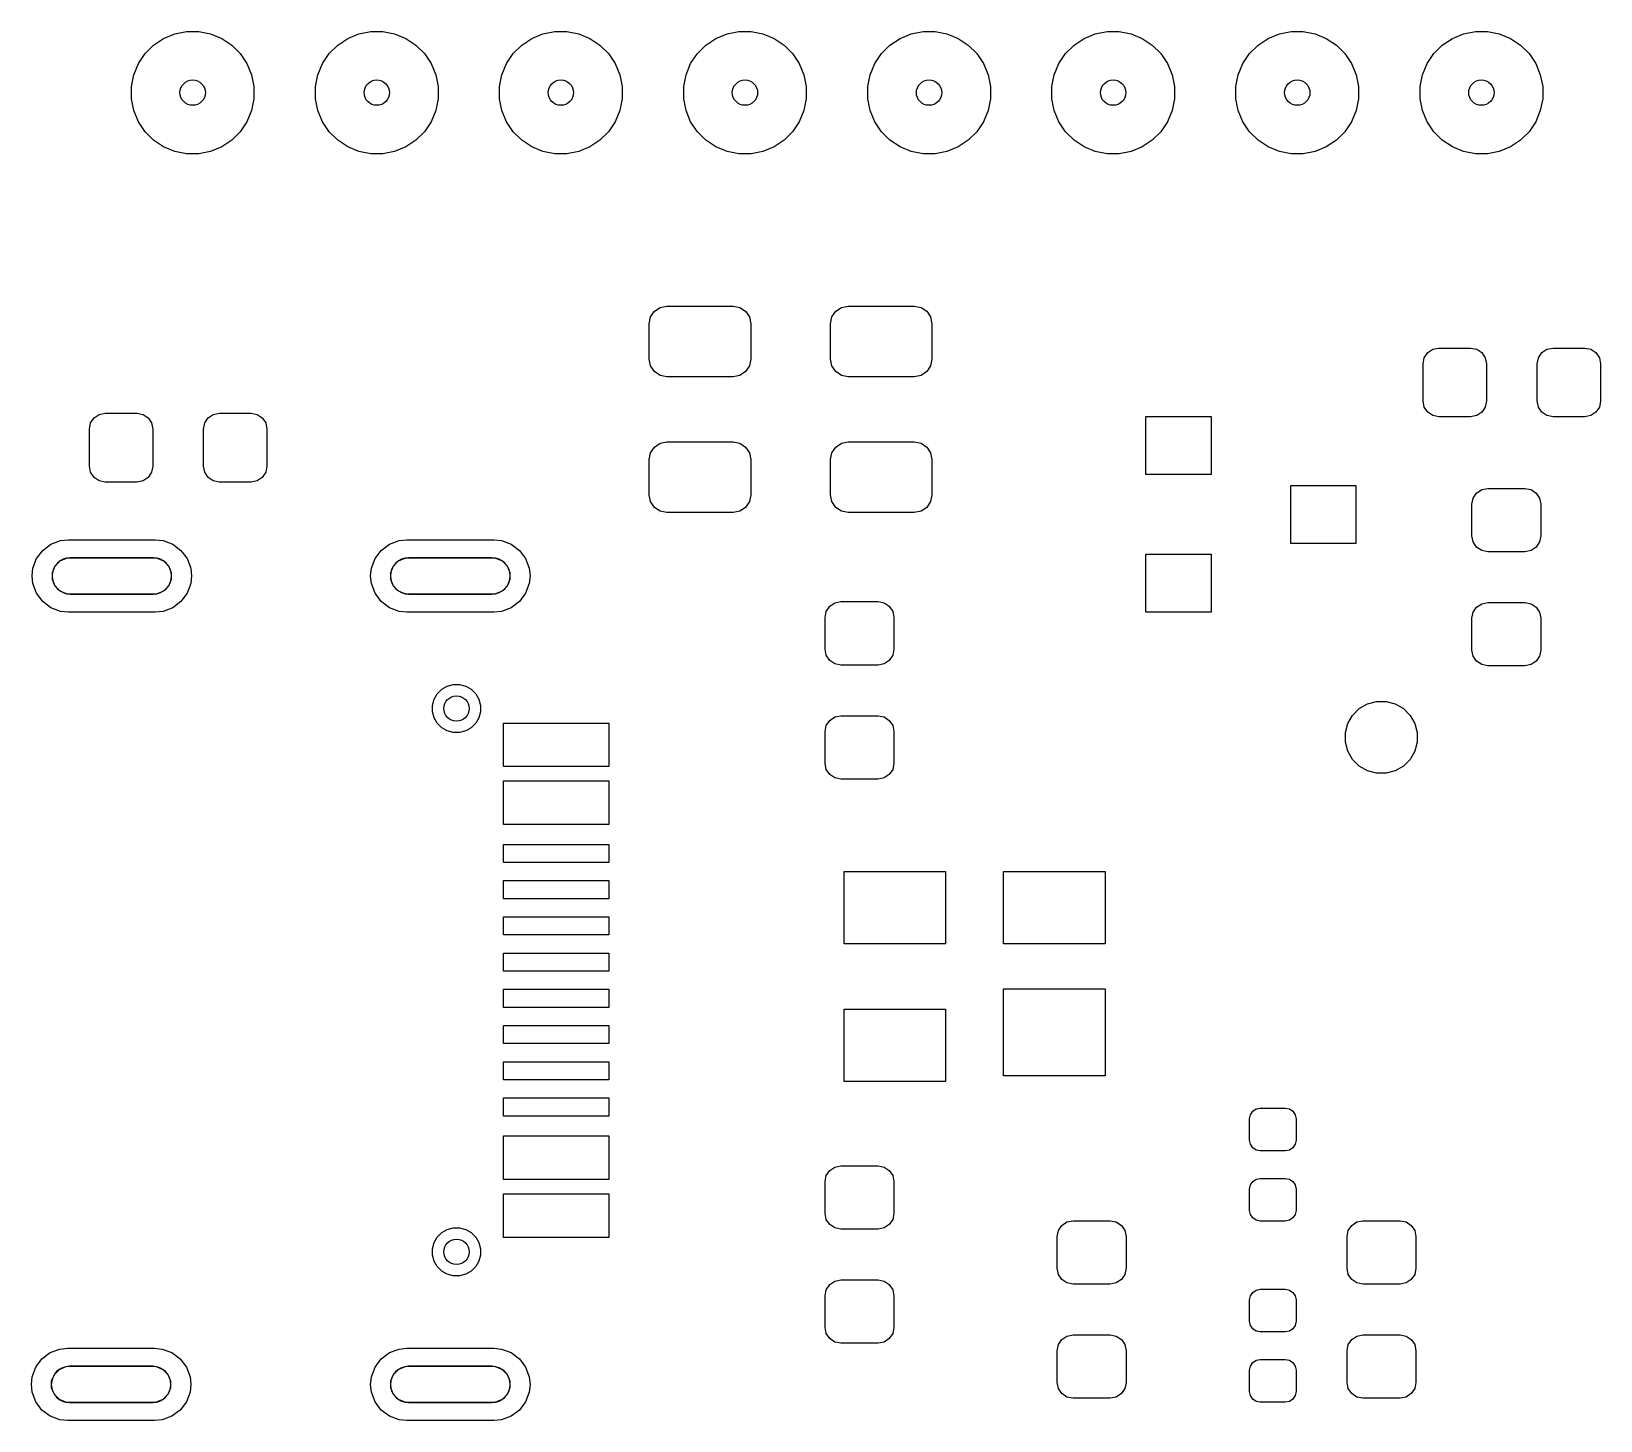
# Model space of a CAD drawing. Extents: x 2.11 to 4.44, y -4.7 to -3.04.
# Drawn here: x 2.109 to 2.962, y -3.793 to -3.038 of the extents above; entities that cross this region are included whole.
import ezdxf

# ---------------------------------------------------------------- set-up
doc = ezdxf.new("R2010")
doc.units = 0
doc.header["$MEASUREMENT"] = 0
doc.layers.add('BLACK', color=7, linetype='CONTINUOUS')

msp = doc.modelspace()

# ---------------------------------------------------------------- linework, layer by layer
at = {"layer": 'BLACK', "linetype": 'CONTINUOUS'}
for p, q in [((2.17562, -3.045), (2.18108, -3.04135)), ((2.18108, -3.04135), (2.18714, -3.03884)), ((2.18714, -3.03884), (2.19357, -3.03756)), ((2.19357, -3.03756), (2.20013, -3.03756)), ((2.20013, -3.03756), (2.20656, -3.03884)), ((2.20656, -3.03884), (2.21263, -3.04135)), ((2.21263, -3.04135), (2.21808, -3.045)), ((2.27562, -3.045), (2.28108, -3.04135)), ((2.28108, -3.04135), (2.28714, -3.03884)), ((2.28714, -3.03884), (2.29357, -3.03756)), ((2.29357, -3.03756), (2.30013, -3.03756)), ((2.30013, -3.03756), (2.30656, -3.03884)), ((2.30656, -3.03884), (2.31263, -3.04135)), ((2.31263, -3.04135), (2.31808, -3.045)), ((2.37562, -3.045), (2.38108, -3.04135)), ((2.38108, -3.04135), (2.38714, -3.03884)), ((2.38714, -3.03884), (2.39357, -3.03756)), ((2.39357, -3.03756), (2.40013, -3.03756)), ((2.40013, -3.03756), (2.40656, -3.03884)), ((2.40656, -3.03884), (2.41263, -3.04135)), ((2.41263, -3.04135), (2.41808, -3.045)), ((2.47562, -3.045), (2.48108, -3.04135)), ((2.48108, -3.04135), (2.48714, -3.03884)), ((2.48714, -3.03884), (2.49357, -3.03756)), ((2.49357, -3.03756), (2.50013, -3.03756)), ((2.50013, -3.03756), (2.50656, -3.03884)), ((2.50656, -3.03884), (2.51263, -3.04135)), ((2.51263, -3.04135), (2.51808, -3.045)), ((2.57562, -3.045), (2.58108, -3.04135)), ((2.58108, -3.04135), (2.58714, -3.03884)), ((2.58714, -3.03884), (2.59357, -3.03756)), ((2.59357, -3.03756), (2.60013, -3.03756)), ((2.60013, -3.03756), (2.60656, -3.03884)), ((2.60656, -3.03884), (2.61263, -3.04135)), ((2.61263, -3.04135), (2.61808, -3.045)), ((2.67562, -3.045), (2.68108, -3.04135)), ((2.68108, -3.04135), (2.68714, -3.03884)), ((2.68714, -3.03884), (2.69357, -3.03756)), ((2.69357, -3.03756), (2.70013, -3.03756)), ((2.70013, -3.03756), (2.70656, -3.03884)), ((2.70656, -3.03884), (2.71263, -3.04135)), ((2.71263, -3.04135), (2.71808, -3.045)), ((2.77562, -3.045), (2.78108, -3.04135)), ((2.78108, -3.04135), (2.78714, -3.03884)), ((2.78714, -3.03884), (2.79357, -3.03756)), ((2.79357, -3.03756), (2.80013, -3.03756)), ((2.80013, -3.03756), (2.80656, -3.03884)), ((2.80656, -3.03884), (2.81263, -3.04135)), ((2.81263, -3.04135), (2.81808, -3.045)), ((2.87562, -3.045), (2.88108, -3.04135)), ((2.88108, -3.04135), (2.88714, -3.03884)), ((2.88714, -3.03884), (2.89357, -3.03756)), ((2.89357, -3.03756), (2.90013, -3.03756)), ((2.90013, -3.03756), (2.90656, -3.03884)), ((2.90656, -3.03884), (2.91263, -3.04135)), ((2.91263, -3.04135), (2.91808, -3.045)), ((2.16734, -3.05509), (2.17098, -3.04964)), ((2.17098, -3.04964), (2.17562, -3.045)), ((2.21808, -3.045), (2.22272, -3.04964)), ((2.22272, -3.04964), (2.22636, -3.05509)), ((2.26734, -3.05509), (2.27098, -3.04964)), ((2.27098, -3.04964), (2.27562, -3.045)), ((2.31808, -3.045), (2.32272, -3.04964)), ((2.32272, -3.04964), (2.32636, -3.05509)), ((2.36734, -3.05509), (2.37098, -3.04964)), ((2.37098, -3.04964), (2.37562, -3.045)), ((2.41808, -3.045), (2.42272, -3.04964)), ((2.42272, -3.04964), (2.42636, -3.05509)), ((2.46734, -3.05509), (2.47098, -3.04964)), ((2.47098, -3.04964), (2.47562, -3.045)), ((2.51808, -3.045), (2.52272, -3.04964)), ((2.52272, -3.04964), (2.52636, -3.05509)), ((2.56734, -3.05509), (2.57098, -3.04964)), ((2.57098, -3.04964), (2.57562, -3.045)), ((2.61808, -3.045), (2.62272, -3.04964)), ((2.62272, -3.04964), (2.62636, -3.05509)), ((2.66734, -3.05509), (2.67098, -3.04964)), ((2.67098, -3.04964), (2.67562, -3.045)), ((2.71808, -3.045), (2.72272, -3.04964)), ((2.72272, -3.04964), (2.72636, -3.05509)), ((2.76734, -3.05509), (2.77098, -3.04964)), ((2.77098, -3.04964), (2.77562, -3.045)), ((2.81808, -3.045), (2.82272, -3.04964)), ((2.82272, -3.04964), (2.82636, -3.05509)), ((2.86734, -3.05509), (2.87098, -3.04964)), ((2.87098, -3.04964), (2.87562, -3.045)), ((2.91808, -3.045), (2.92272, -3.04964)), ((2.92272, -3.04964), (2.92636, -3.05509)), ((2.16483, -3.06115), (2.16734, -3.05509)), ((2.22636, -3.05509), (2.22887, -3.06115)), ((2.26483, -3.06115), (2.26734, -3.05509)), ((2.32636, -3.05509), (2.32887, -3.06115)), ((2.36483, -3.06115), (2.36734, -3.05509)), ((2.42636, -3.05509), (2.42887, -3.06115)), ((2.46483, -3.06115), (2.46734, -3.05509)), ((2.52636, -3.05509), (2.52887, -3.06115)), ((2.56483, -3.06115), (2.56734, -3.05509)), ((2.62636, -3.05509), (2.62887, -3.06115)), ((2.66483, -3.06115), (2.66734, -3.05509)), ((2.72636, -3.05509), (2.72887, -3.06115)), ((2.76483, -3.06115), (2.76734, -3.05509)), ((2.82636, -3.05509), (2.82887, -3.06115)), ((2.86483, -3.06115), (2.86734, -3.05509)), ((2.92636, -3.05509), (2.92887, -3.06115)), ((2.16355, -3.06759), (2.16483, -3.06115)), ((2.16355, -3.07415), (2.16355, -3.06759)), ((2.22887, -3.06115), (2.23015, -3.06759)), ((2.23015, -3.06759), (2.23015, -3.07415)), ((2.26355, -3.06759), (2.26483, -3.06115)), ((2.26355, -3.07415), (2.26355, -3.06759)), ((2.32887, -3.06115), (2.33015, -3.06759)), ((2.33015, -3.06759), (2.33015, -3.07415)), ((2.36355, -3.06759), (2.36483, -3.06115)), ((2.36355, -3.07415), (2.36355, -3.06759)), ((2.42887, -3.06115), (2.43015, -3.06759)), ((2.43015, -3.06759), (2.43015, -3.07415)), ((2.46355, -3.06759), (2.46483, -3.06115)), ((2.46355, -3.07415), (2.46355, -3.06759)), ((2.52887, -3.06115), (2.53015, -3.06759)), ((2.53015, -3.06759), (2.53015, -3.07415)), ((2.56355, -3.06759), (2.56483, -3.06115)), ((2.56355, -3.07415), (2.56355, -3.06759)), ((2.62887, -3.06115), (2.63015, -3.06759)), ((2.63015, -3.06759), (2.63015, -3.07415)), ((2.66355, -3.06759), (2.66483, -3.06115)), ((2.66355, -3.07415), (2.66355, -3.06759)), ((2.72887, -3.06115), (2.73015, -3.06759)), ((2.73015, -3.06759), (2.73015, -3.07415)), ((2.76355, -3.06759), (2.76483, -3.06115)), ((2.76355, -3.07415), (2.76355, -3.06759)), ((2.82887, -3.06115), (2.83015, -3.06759)), ((2.83015, -3.06759), (2.83015, -3.07415)), ((2.86355, -3.06759), (2.86483, -3.06115)), ((2.86355, -3.07415), (2.86355, -3.06759)), ((2.92887, -3.06115), (2.93015, -3.06759)), ((2.93015, -3.06759), (2.93015, -3.07415)), ((2.16483, -3.08058), (2.16355, -3.07415)), ((2.23015, -3.07415), (2.22887, -3.08058)), ((2.26483, -3.08058), (2.26355, -3.07415)), ((2.33015, -3.07415), (2.32887, -3.08058)), ((2.36483, -3.08058), (2.36355, -3.07415)), ((2.43015, -3.07415), (2.42887, -3.08058)), ((2.46483, -3.08058), (2.46355, -3.07415)), ((2.53015, -3.07415), (2.52887, -3.08058)), ((2.56483, -3.08058), (2.56355, -3.07415)), ((2.63015, -3.07415), (2.62887, -3.08058)), ((2.66483, -3.08058), (2.66355, -3.07415)), ((2.73015, -3.07415), (2.72887, -3.08058)), ((2.76483, -3.08058), (2.76355, -3.07415)), ((2.83015, -3.07415), (2.82887, -3.08058)), ((2.86483, -3.08058), (2.86355, -3.07415)), ((2.93015, -3.07415), (2.92887, -3.08058)), ((2.16734, -3.08664), (2.16483, -3.08058)), ((2.22887, -3.08058), (2.22636, -3.08664)), ((2.26734, -3.08664), (2.26483, -3.08058)), ((2.32887, -3.08058), (2.32636, -3.08664)), ((2.36734, -3.08664), (2.36483, -3.08058)), ((2.42887, -3.08058), (2.42636, -3.08664)), ((2.46734, -3.08664), (2.46483, -3.08058)), ((2.52887, -3.08058), (2.52636, -3.08664)), ((2.56734, -3.08664), (2.56483, -3.08058)), ((2.62887, -3.08058), (2.62636, -3.08664)), ((2.66734, -3.08664), (2.66483, -3.08058)), ((2.72887, -3.08058), (2.72636, -3.08664)), ((2.76734, -3.08664), (2.76483, -3.08058)), ((2.82887, -3.08058), (2.82636, -3.08664)), ((2.86734, -3.08664), (2.86483, -3.08058)), ((2.92887, -3.08058), (2.92636, -3.08664)), ((2.17098, -3.0921), (2.16734, -3.08664)), ((2.17562, -3.09673), (2.17098, -3.0921)), ((2.22272, -3.0921), (2.21808, -3.09673)), ((2.22636, -3.08664), (2.22272, -3.0921)), ((2.27098, -3.0921), (2.26734, -3.08664)), ((2.27562, -3.09673), (2.27098, -3.0921)), ((2.32272, -3.0921), (2.31808, -3.09673)), ((2.32636, -3.08664), (2.32272, -3.0921)), ((2.37098, -3.0921), (2.36734, -3.08664)), ((2.37562, -3.09673), (2.37098, -3.0921)), ((2.42272, -3.0921), (2.41808, -3.09673)), ((2.42636, -3.08664), (2.42272, -3.0921)), ((2.47098, -3.0921), (2.46734, -3.08664)), ((2.47562, -3.09673), (2.47098, -3.0921)), ((2.52272, -3.0921), (2.51808, -3.09673)), ((2.52636, -3.08664), (2.52272, -3.0921)), ((2.57098, -3.0921), (2.56734, -3.08664)), ((2.57562, -3.09673), (2.57098, -3.0921)), ((2.62272, -3.0921), (2.61808, -3.09673)), ((2.62636, -3.08664), (2.62272, -3.0921)), ((2.67098, -3.0921), (2.66734, -3.08664)), ((2.67562, -3.09673), (2.67098, -3.0921)), ((2.72272, -3.0921), (2.71808, -3.09673)), ((2.72636, -3.08664), (2.72272, -3.0921)), ((2.77098, -3.0921), (2.76734, -3.08664)), ((2.77562, -3.09673), (2.77098, -3.0921)), ((2.82272, -3.0921), (2.81808, -3.09673)), ((2.82636, -3.08664), (2.82272, -3.0921)), ((2.87098, -3.0921), (2.86734, -3.08664)), ((2.87562, -3.09673), (2.87098, -3.0921)), ((2.92272, -3.0921), (2.91808, -3.09673)), ((2.92636, -3.08664), (2.92272, -3.0921)), ((2.18108, -3.10038), (2.17562, -3.09673)), ((2.18714, -3.10289), (2.18108, -3.10038)), ((2.21263, -3.10038), (2.20656, -3.10289)), ((2.21808, -3.09673), (2.21263, -3.10038)), ((2.28108, -3.10038), (2.27562, -3.09673)), ((2.28714, -3.10289), (2.28108, -3.10038)), ((2.31263, -3.10038), (2.30656, -3.10289)), ((2.31808, -3.09673), (2.31263, -3.10038)), ((2.38108, -3.10038), (2.37562, -3.09673)), ((2.38714, -3.10289), (2.38108, -3.10038)), ((2.41263, -3.10038), (2.40656, -3.10289)), ((2.41808, -3.09673), (2.41263, -3.10038)), ((2.48108, -3.10038), (2.47562, -3.09673)), ((2.48714, -3.10289), (2.48108, -3.10038)), ((2.51263, -3.10038), (2.50656, -3.10289)), ((2.51808, -3.09673), (2.51263, -3.10038)), ((2.58108, -3.10038), (2.57562, -3.09673)), ((2.58714, -3.10289), (2.58108, -3.10038)), ((2.61263, -3.10038), (2.60656, -3.10289)), ((2.61808, -3.09673), (2.61263, -3.10038)), ((2.68108, -3.10038), (2.67562, -3.09673)), ((2.68714, -3.10289), (2.68108, -3.10038)), ((2.71263, -3.10038), (2.70656, -3.10289)), ((2.71808, -3.09673), (2.71263, -3.10038)), ((2.78108, -3.10038), (2.77562, -3.09673)), ((2.78714, -3.10289), (2.78108, -3.10038)), ((2.81263, -3.10038), (2.80656, -3.10289)), ((2.81808, -3.09673), (2.81263, -3.10038)), ((2.88108, -3.10038), (2.87562, -3.09673)), ((2.88714, -3.10289), (2.88108, -3.10038)), ((2.91263, -3.10038), (2.90656, -3.10289)), ((2.91808, -3.09673), (2.91263, -3.10038)), ((2.19357, -3.10417), (2.18714, -3.10289)), ((2.20013, -3.10417), (2.19357, -3.10417)), ((2.20656, -3.10289), (2.20013, -3.10417)), ((2.29357, -3.10417), (2.28714, -3.10289)), ((2.30013, -3.10417), (2.29357, -3.10417)), ((2.30656, -3.10289), (2.30013, -3.10417)), ((2.39357, -3.10417), (2.38714, -3.10289)), ((2.40013, -3.10417), (2.39357, -3.10417)), ((2.40656, -3.10289), (2.40013, -3.10417)), ((2.49357, -3.10417), (2.48714, -3.10289)), ((2.50013, -3.10417), (2.49357, -3.10417)), ((2.50656, -3.10289), (2.50013, -3.10417)), ((2.59357, -3.10417), (2.58714, -3.10289)), ((2.60013, -3.10417), (2.59357, -3.10417)), ((2.60656, -3.10289), (2.60013, -3.10417)), ((2.69357, -3.10417), (2.68714, -3.10289)), ((2.70013, -3.10417), (2.69357, -3.10417)), ((2.70656, -3.10289), (2.70013, -3.10417)), ((2.79357, -3.10417), (2.78714, -3.10289)), ((2.80013, -3.10417), (2.79357, -3.10417)), ((2.80656, -3.10289), (2.80013, -3.10417)), ((2.89357, -3.10417), (2.88714, -3.10289)), ((2.90013, -3.10417), (2.89357, -3.10417)), ((2.90656, -3.10289), (2.90013, -3.10417)), ((2.44769, -3.18968), (2.45081, -3.1876)), ((2.45081, -3.1876), (2.45448, -3.18687)), ((2.45448, -3.18687), (2.4904, -3.18687)), ((2.4904, -3.18687), (2.49408, -3.1876)), ((2.49408, -3.1876), (2.49719, -3.18968)), ((2.54612, -3.18968), (2.54923, -3.1876)), ((2.54923, -3.1876), (2.5529, -3.18687)), ((2.5529, -3.18687), (2.58883, -3.18687)), ((2.58883, -3.18687), (2.5925, -3.1876)), ((2.5925, -3.1876), (2.59561, -3.18968)), ((2.44488, -3.19646), (2.44561, -3.19279)), ((2.44561, -3.19279), (2.44769, -3.18968)), ((2.49719, -3.18968), (2.49927, -3.19279)), ((2.49927, -3.19279), (2.5, -3.19646)), ((2.54331, -3.19646), (2.54404, -3.19279)), ((2.54404, -3.19279), (2.54612, -3.18968)), ((2.59561, -3.18968), (2.59769, -3.19279)), ((2.59769, -3.19279), (2.59843, -3.19646)), ((2.44488, -3.21566), (2.44488, -3.19646)), ((2.5, -3.19646), (2.5, -3.21566)), ((2.54331, -3.21566), (2.54331, -3.19646)), ((2.59843, -3.19646), (2.59843, -3.21566)), ((2.86581, -3.21496), (2.86768, -3.21217)), ((2.86768, -3.21217), (2.87047, -3.2103)), ((2.87047, -3.2103), (2.87377, -3.20965)), ((2.87377, -3.20965), (2.89099, -3.20965)), ((2.89099, -3.20965), (2.89429, -3.2103)), ((2.89429, -3.2103), (2.89708, -3.21217)), ((2.89708, -3.21217), (2.89895, -3.21496)), ((2.92782, -3.21496), (2.92969, -3.21217)), ((2.92969, -3.21217), (2.93248, -3.2103)), ((2.93248, -3.2103), (2.93578, -3.20965)), ((2.93578, -3.20965), (2.953, -3.20965)), ((2.953, -3.20965), (2.9563, -3.2103)), ((2.9563, -3.2103), (2.95909, -3.21217)), ((2.95909, -3.21217), (2.96096, -3.21496)), ((2.44561, -3.21933), (2.44488, -3.21566)), ((2.44769, -3.22244), (2.44561, -3.21933)), ((2.49927, -3.21933), (2.49719, -3.22244)), ((2.5, -3.21566), (2.49927, -3.21933)), ((2.54404, -3.21933), (2.54331, -3.21566)), ((2.54612, -3.22244), (2.54404, -3.21933)), ((2.59769, -3.21933), (2.59561, -3.22244)), ((2.59843, -3.21566), (2.59769, -3.21933)), ((2.86516, -3.21826), (2.86581, -3.21496)), ((2.86516, -3.23844), (2.86516, -3.21826)), ((2.89895, -3.21496), (2.89961, -3.21826)), ((2.89961, -3.21826), (2.89961, -3.23844)), ((2.92717, -3.21826), (2.92782, -3.21496)), ((2.92717, -3.23844), (2.92717, -3.21826)), ((2.96096, -3.21496), (2.96161, -3.21826)), ((2.96161, -3.21826), (2.96161, -3.23844)), ((2.45081, -3.22452), (2.44769, -3.22244)), ((2.45448, -3.22525), (2.45081, -3.22452)), ((2.4904, -3.22525), (2.45448, -3.22525)), ((2.49408, -3.22452), (2.4904, -3.22525)), ((2.49719, -3.22244), (2.49408, -3.22452)), ((2.54923, -3.22452), (2.54612, -3.22244)), ((2.5529, -3.22525), (2.54923, -3.22452)), ((2.58883, -3.22525), (2.5529, -3.22525)), ((2.5925, -3.22452), (2.58883, -3.22525)), ((2.59561, -3.22244), (2.5925, -3.22452)), ((2.86581, -3.24173), (2.86516, -3.23844)), ((2.89961, -3.23844), (2.89895, -3.24173)), ((2.92782, -3.24173), (2.92717, -3.23844)), ((2.96161, -3.23844), (2.96096, -3.24173)), ((2.14327, -3.2476), (2.14606, -3.24573)), ((2.14606, -3.24573), (2.14936, -3.24508)), ((2.14936, -3.24508), (2.16658, -3.24508)), ((2.16658, -3.24508), (2.16988, -3.24573)), ((2.16988, -3.24573), (2.17267, -3.2476)), ((2.20528, -3.2476), (2.20807, -3.24573)), ((2.20807, -3.24573), (2.21137, -3.24508)), ((2.21137, -3.24508), (2.22859, -3.24508)), ((2.22859, -3.24508), (2.23189, -3.24573)), ((2.23189, -3.24573), (2.23468, -3.2476)), ((2.71457, -3.2784), (2.71457, -3.24691)), ((2.71457, -3.24691), (2.75, -3.24691)), ((2.75, -3.24691), (2.75, -3.2784)), ((2.86768, -3.24452), (2.86581, -3.24173)), ((2.87047, -3.24639), (2.86768, -3.24452)), ((2.87377, -3.24705), (2.87047, -3.24639)), ((2.89099, -3.24705), (2.87377, -3.24705)), ((2.89429, -3.24639), (2.89099, -3.24705)), ((2.89708, -3.24452), (2.89429, -3.24639)), ((2.89895, -3.24173), (2.89708, -3.24452)), ((2.92969, -3.24452), (2.92782, -3.24173)), ((2.93248, -3.24639), (2.92969, -3.24452)), ((2.93578, -3.24705), (2.93248, -3.24639)), ((2.953, -3.24705), (2.93578, -3.24705)), ((2.9563, -3.24639), (2.953, -3.24705)), ((2.95909, -3.24452), (2.9563, -3.24639)), ((2.96096, -3.24173), (2.95909, -3.24452)), ((2.14075, -3.25369), (2.1414, -3.2504)), ((2.14075, -3.27387), (2.14075, -3.25369)), ((2.1414, -3.2504), (2.14327, -3.2476)), ((2.17267, -3.2476), (2.17454, -3.2504)), ((2.17454, -3.2504), (2.1752, -3.25369)), ((2.1752, -3.25369), (2.1752, -3.27387)), ((2.20276, -3.25369), (2.20341, -3.2504)), ((2.20276, -3.27387), (2.20276, -3.25369)), ((2.20341, -3.2504), (2.20528, -3.2476)), ((2.23468, -3.2476), (2.23655, -3.2504)), ((2.23655, -3.2504), (2.2372, -3.25369)), ((2.2372, -3.25369), (2.2372, -3.27387)), ((2.44561, -3.26661), (2.44769, -3.2635)), ((2.44769, -3.2635), (2.45081, -3.26142)), ((2.45081, -3.26142), (2.45448, -3.26068)), ((2.45448, -3.26068), (2.4904, -3.26068)), ((2.4904, -3.26068), (2.49408, -3.26142)), ((2.49408, -3.26142), (2.49719, -3.2635)), ((2.49719, -3.2635), (2.49927, -3.26661)), ((2.54404, -3.26661), (2.54612, -3.2635)), ((2.54612, -3.2635), (2.54923, -3.26142)), ((2.54923, -3.26142), (2.5529, -3.26068)), ((2.5529, -3.26068), (2.58883, -3.26068)), ((2.58883, -3.26068), (2.5925, -3.26142)), ((2.5925, -3.26142), (2.59561, -3.2635)), ((2.59561, -3.2635), (2.59769, -3.26661)), ((2.44488, -3.27028), (2.44561, -3.26661)), ((2.44488, -3.28947), (2.44488, -3.27028)), ((2.49927, -3.26661), (2.5, -3.27028)), ((2.5, -3.27028), (2.5, -3.28947)), ((2.54331, -3.27028), (2.54404, -3.26661)), ((2.54331, -3.28947), (2.54331, -3.27028)), ((2.59769, -3.26661), (2.59843, -3.27028)), ((2.59843, -3.27028), (2.59843, -3.28947)), ((2.1414, -3.27716), (2.14075, -3.27387)), ((2.14327, -3.27996), (2.1414, -3.27716)), ((2.14606, -3.28182), (2.14327, -3.27996)), ((2.17267, -3.27996), (2.16988, -3.28182)), ((2.17454, -3.27716), (2.17267, -3.27996)), ((2.1752, -3.27387), (2.17454, -3.27716)), ((2.20341, -3.27716), (2.20276, -3.27387)), ((2.20528, -3.27996), (2.20341, -3.27716)), ((2.20807, -3.28182), (2.20528, -3.27996)), ((2.23468, -3.27996), (2.23189, -3.28182)), ((2.23655, -3.27716), (2.23468, -3.27996)), ((2.2372, -3.27387), (2.23655, -3.27716)), ((2.75, -3.2784), (2.71457, -3.2784)), ((2.14936, -3.28248), (2.14606, -3.28182)), ((2.16658, -3.28248), (2.14936, -3.28248)), ((2.16988, -3.28182), (2.16658, -3.28248)), ((2.21137, -3.28248), (2.20807, -3.28182)), ((2.22859, -3.28248), (2.21137, -3.28248)), ((2.23189, -3.28182), (2.22859, -3.28248)), ((2.44561, -3.29315), (2.44488, -3.28947)), ((2.5, -3.28947), (2.49927, -3.29315)), ((2.54404, -3.29315), (2.54331, -3.28947)), ((2.59843, -3.28947), (2.59769, -3.29315)), ((2.79331, -3.3158), (2.79331, -3.28431)), ((2.79331, -3.28431), (2.82874, -3.28431)), ((2.82874, -3.28431), (2.82874, -3.3158)), ((2.89239, -3.29124), (2.89425, -3.28845)), ((2.89425, -3.28845), (2.89705, -3.28658)), ((2.89705, -3.28658), (2.90034, -3.28593)), ((2.90034, -3.28593), (2.92052, -3.28593)), ((2.92052, -3.28593), (2.92382, -3.28658)), ((2.92382, -3.28658), (2.92661, -3.28845)), ((2.92661, -3.28845), (2.92848, -3.29124)), ((2.44769, -3.29626), (2.44561, -3.29315)), ((2.45081, -3.29834), (2.44769, -3.29626)), ((2.45448, -3.29907), (2.45081, -3.29834)), ((2.49408, -3.29834), (2.4904, -3.29907)), ((2.49719, -3.29626), (2.49408, -3.29834)), ((2.49927, -3.29315), (2.49719, -3.29626)), ((2.54612, -3.29626), (2.54404, -3.29315)), ((2.54923, -3.29834), (2.54612, -3.29626)), ((2.5529, -3.29907), (2.54923, -3.29834)), ((2.5925, -3.29834), (2.58883, -3.29907)), ((2.59561, -3.29626), (2.5925, -3.29834)), ((2.59769, -3.29315), (2.59561, -3.29626)), ((2.89173, -3.29454), (2.89239, -3.29124)), ((2.89173, -3.31176), (2.89173, -3.29454)), ((2.92848, -3.29124), (2.92913, -3.29454)), ((2.92913, -3.29454), (2.92913, -3.31176)), ((2.4904, -3.29907), (2.45448, -3.29907)), ((2.58883, -3.29907), (2.5529, -3.29907)), ((2.11989, -3.31625), (2.12514, -3.31429)), ((2.12514, -3.31429), (2.12932, -3.31384)), ((2.12932, -3.31384), (2.17657, -3.31384)), ((2.17657, -3.31384), (2.18075, -3.31429)), ((2.18075, -3.31429), (2.186, -3.31625)), ((2.30375, -3.31625), (2.309, -3.31429)), ((2.309, -3.31429), (2.31318, -3.31384)), ((2.31318, -3.31384), (2.36043, -3.31384)), ((2.36043, -3.31384), (2.36461, -3.31429)), ((2.36461, -3.31429), (2.36986, -3.31625)), ((2.89239, -3.31506), (2.89173, -3.31176)), ((2.89425, -3.31785), (2.89239, -3.31506)), ((2.92848, -3.31506), (2.92661, -3.31785)), ((2.92913, -3.31176), (2.92848, -3.31506)), ((2.11009, -3.32934), (2.11205, -3.32409)), ((2.11205, -3.32409), (2.1154, -3.31961)), ((2.1154, -3.31961), (2.11989, -3.31625)), ((2.12484, -3.32534), (2.12839, -3.32387)), ((2.12839, -3.32387), (2.13031, -3.32369)), ((2.13031, -3.32369), (2.17558, -3.32369)), ((2.17558, -3.32369), (2.1775, -3.32387)), ((2.1775, -3.32387), (2.18105, -3.32534)), ((2.186, -3.31625), (2.19049, -3.31961)), ((2.19049, -3.31961), (2.19384, -3.32409)), ((2.19384, -3.32409), (2.1958, -3.32934)), ((2.29395, -3.32934), (2.2959, -3.32409)), ((2.2959, -3.32409), (2.29926, -3.31961)), ((2.29926, -3.31961), (2.30375, -3.31625)), ((2.3087, -3.32534), (2.31225, -3.32387)), ((2.31225, -3.32387), (2.31417, -3.32369)), ((2.31417, -3.32369), (2.35944, -3.32369)), ((2.35944, -3.32369), (2.36136, -3.32387)), ((2.36136, -3.32387), (2.36491, -3.32534)), ((2.36986, -3.31625), (2.37434, -3.31961)), ((2.37434, -3.31961), (2.3777, -3.32409)), ((2.3777, -3.32409), (2.37966, -3.32934)), ((2.71457, -3.3532), (2.71457, -3.32171)), ((2.71457, -3.32171), (2.75, -3.32171)), ((2.75, -3.32171), (2.75, -3.3532)), ((2.82874, -3.3158), (2.79331, -3.3158)), ((2.89705, -3.31972), (2.89425, -3.31785)), ((2.90034, -3.32037), (2.89705, -3.31972)), ((2.92052, -3.32037), (2.90034, -3.32037)), ((2.92382, -3.31972), (2.92052, -3.32037)), ((2.92661, -3.31785), (2.92382, -3.31972)), ((2.10964, -3.33353), (2.11009, -3.32934)), ((2.12065, -3.33161), (2.12212, -3.32806)), ((2.12065, -3.33545), (2.12065, -3.33161)), ((2.12212, -3.32806), (2.12484, -3.32534)), ((2.18105, -3.32534), (2.18377, -3.32806)), ((2.18377, -3.32806), (2.18524, -3.33161)), ((2.18524, -3.33161), (2.18524, -3.33545)), ((2.1958, -3.32934), (2.19625, -3.33353)), ((2.2935, -3.33353), (2.29395, -3.32934)), ((2.30451, -3.33161), (2.30598, -3.32806)), ((2.30451, -3.33545), (2.30451, -3.33161)), ((2.30598, -3.32806), (2.3087, -3.32534)), ((2.36491, -3.32534), (2.36763, -3.32806)), ((2.36763, -3.32806), (2.36909, -3.33161)), ((2.36909, -3.33161), (2.36909, -3.33545)), ((2.37966, -3.32934), (2.38011, -3.33353)), ((2.11009, -3.33771), (2.10964, -3.33353)), ((2.11205, -3.34296), (2.11009, -3.33771)), ((2.12212, -3.339), (2.12065, -3.33545)), ((2.12484, -3.34171), (2.12212, -3.339)), ((2.18377, -3.339), (2.18105, -3.34171)), ((2.18524, -3.33545), (2.18377, -3.339)), ((2.1958, -3.33771), (2.19384, -3.34296)), ((2.19625, -3.33353), (2.1958, -3.33771)), ((2.29395, -3.33771), (2.2935, -3.33353)), ((2.2959, -3.34296), (2.29395, -3.33771)), ((2.30598, -3.339), (2.30451, -3.33545)), ((2.3087, -3.34171), (2.30598, -3.339)), ((2.36763, -3.339), (2.36491, -3.34171)), ((2.36909, -3.33545), (2.36763, -3.339)), ((2.37966, -3.33771), (2.3777, -3.34296)), ((2.38011, -3.33353), (2.37966, -3.33771)), ((2.1154, -3.34745), (2.11205, -3.34296)), ((2.11989, -3.3508), (2.1154, -3.34745)), ((2.12839, -3.34318), (2.12484, -3.34171)), ((2.13031, -3.34337), (2.12839, -3.34318)), ((2.17558, -3.34337), (2.13031, -3.34337)), ((2.1775, -3.34318), (2.17558, -3.34337)), ((2.18105, -3.34171), (2.1775, -3.34318)), ((2.19049, -3.34745), (2.186, -3.3508)), ((2.19384, -3.34296), (2.19049, -3.34745)), ((2.29926, -3.34745), (2.2959, -3.34296)), ((2.30375, -3.3508), (2.29926, -3.34745)), ((2.31225, -3.34318), (2.3087, -3.34171)), ((2.31417, -3.34337), (2.31225, -3.34318)), ((2.35944, -3.34337), (2.31417, -3.34337)), ((2.36136, -3.34318), (2.35944, -3.34337)), ((2.36491, -3.34171), (2.36136, -3.34318)), ((2.37434, -3.34745), (2.36986, -3.3508)), ((2.3777, -3.34296), (2.37434, -3.34745)), ((2.54288, -3.35003), (2.54567, -3.34816)), ((2.54567, -3.34816), (2.54897, -3.3475)), ((2.54897, -3.3475), (2.56914, -3.3475)), ((2.56914, -3.3475), (2.57244, -3.34816)), ((2.57244, -3.34816), (2.57523, -3.35003)), ((2.89425, -3.35046), (2.89705, -3.34859)), ((2.89705, -3.34859), (2.90034, -3.34793)), ((2.90034, -3.34793), (2.92052, -3.34793)), ((2.92052, -3.34793), (2.92382, -3.34859)), ((2.92382, -3.34859), (2.92661, -3.35046)), ((2.12514, -3.35276), (2.11989, -3.3508)), ((2.12932, -3.35321), (2.12514, -3.35276)), ((2.17657, -3.35321), (2.12932, -3.35321)), ((2.18075, -3.35276), (2.17657, -3.35321)), ((2.186, -3.3508), (2.18075, -3.35276)), ((2.309, -3.35276), (2.30375, -3.3508)), ((2.31318, -3.35321), (2.309, -3.35276)), ((2.36043, -3.35321), (2.31318, -3.35321)), ((2.36461, -3.35276), (2.36043, -3.35321)), ((2.36986, -3.3508), (2.36461, -3.35276)), ((2.54035, -3.35612), (2.54101, -3.35282)), ((2.54035, -3.37334), (2.54035, -3.35612)), ((2.54101, -3.35282), (2.54288, -3.35003)), ((2.57523, -3.35003), (2.5771, -3.35282)), ((2.5771, -3.35282), (2.57776, -3.35612)), ((2.57776, -3.35612), (2.57776, -3.37334)), ((2.75, -3.3532), (2.71457, -3.3532)), ((2.89173, -3.35655), (2.89239, -3.35325)), ((2.89173, -3.37377), (2.89173, -3.35655)), ((2.89239, -3.35325), (2.89425, -3.35046)), ((2.92661, -3.35046), (2.92848, -3.35325)), ((2.92848, -3.35325), (2.92913, -3.35655)), ((2.92913, -3.35655), (2.92913, -3.37377)), ((2.54101, -3.37664), (2.54035, -3.37334)), ((2.57776, -3.37334), (2.5771, -3.37664)), ((2.89239, -3.37707), (2.89173, -3.37377)), ((2.92913, -3.37377), (2.92848, -3.37707)), ((2.54288, -3.37943), (2.54101, -3.37664)), ((2.54567, -3.3813), (2.54288, -3.37943)), ((2.54897, -3.38195), (2.54567, -3.3813)), ((2.56914, -3.38195), (2.54897, -3.38195)), ((2.57244, -3.3813), (2.56914, -3.38195)), ((2.57523, -3.37943), (2.57244, -3.3813)), ((2.5771, -3.37664), (2.57523, -3.37943)), ((2.89425, -3.37986), (2.89239, -3.37707)), ((2.89705, -3.38173), (2.89425, -3.37986)), ((2.90034, -3.38238), (2.89705, -3.38173)), ((2.92052, -3.38238), (2.90034, -3.38238)), ((2.92382, -3.38173), (2.92052, -3.38238)), ((2.92661, -3.37986), (2.92382, -3.38173)), ((2.92848, -3.37707), (2.92661, -3.37986)), ((2.32707, -3.40385), (2.32796, -3.40053)), ((2.32796, -3.40053), (2.32969, -3.39755)), ((2.32969, -3.39755), (2.33212, -3.39511)), ((2.33212, -3.39511), (2.3351, -3.39339)), ((2.3351, -3.39339), (2.33843, -3.3925)), ((2.33843, -3.3925), (2.34187, -3.3925)), ((2.34187, -3.3925), (2.3452, -3.39339)), ((2.3452, -3.39339), (2.34818, -3.39511)), ((2.34818, -3.39511), (2.35061, -3.39755)), ((2.35061, -3.39755), (2.35234, -3.40053)), ((2.35234, -3.40053), (2.35323, -3.40385)), ((2.32707, -3.4073), (2.32707, -3.40385)), ((2.32796, -3.41062), (2.32707, -3.4073)), ((2.35323, -3.4073), (2.35234, -3.41062)), ((2.35323, -3.40385), (2.35323, -3.4073)), ((2.82433, -3.41373), (2.8269, -3.40928)), ((2.8269, -3.40928), (2.83054, -3.40564)), ((2.83054, -3.40564), (2.83499, -3.40307)), ((2.83499, -3.40307), (2.83995, -3.40174)), ((2.83995, -3.40174), (2.84509, -3.40174)), ((2.84509, -3.40174), (2.85005, -3.40307)), ((2.85005, -3.40307), (2.8545, -3.40564)), ((2.8545, -3.40564), (2.85814, -3.40928)), ((2.85814, -3.40928), (2.86071, -3.41373)), ((2.32969, -3.4136), (2.32796, -3.41062)), ((2.33212, -3.41604), (2.32969, -3.4136)), ((2.3351, -3.41776), (2.33212, -3.41604)), ((2.33843, -3.41865), (2.3351, -3.41776)), ((2.3452, -3.41776), (2.34187, -3.41865)), ((2.34818, -3.41604), (2.3452, -3.41776)), ((2.35061, -3.4136), (2.34818, -3.41604)), ((2.35234, -3.41062), (2.35061, -3.4136)), ((2.36574, -3.42526), (2.36574, -3.41345)), ((2.36574, -3.41345), (2.42283, -3.41345)), ((2.42283, -3.41345), (2.42283, -3.42526)), ((2.54035, -3.41812), (2.54101, -3.41483)), ((2.54101, -3.41483), (2.54288, -3.41203)), ((2.54288, -3.41203), (2.54567, -3.41017)), ((2.54567, -3.41017), (2.54897, -3.40951)), ((2.54897, -3.40951), (2.56914, -3.40951)), ((2.56914, -3.40951), (2.57244, -3.41017)), ((2.57244, -3.41017), (2.57523, -3.41203)), ((2.57523, -3.41203), (2.5771, -3.41483)), ((2.5771, -3.41483), (2.57776, -3.41812)), ((2.823, -3.41869), (2.82433, -3.41373)), ((2.86071, -3.41373), (2.86204, -3.41869)), ((2.34187, -3.41865), (2.33843, -3.41865)), ((2.36574, -3.43707), (2.36574, -3.42526)), ((2.42283, -3.42526), (2.42283, -3.43707)), ((2.54035, -3.43535), (2.54035, -3.41812)), ((2.57776, -3.41812), (2.57776, -3.43535)), ((2.823, -3.42383), (2.823, -3.41869)), ((2.82433, -3.42879), (2.823, -3.42383)), ((2.86204, -3.42383), (2.86071, -3.42879)), ((2.86204, -3.41869), (2.86204, -3.42383)), ((2.8269, -3.43324), (2.82433, -3.42879)), ((2.83054, -3.43688), (2.8269, -3.43324)), ((2.85814, -3.43324), (2.8545, -3.43688)), ((2.86071, -3.42879), (2.85814, -3.43324)), ((2.42283, -3.43707), (2.36574, -3.43707)), ((2.54101, -3.43864), (2.54035, -3.43535)), ((2.54288, -3.44144), (2.54101, -3.43864)), ((2.54567, -3.44331), (2.54288, -3.44144)), ((2.54897, -3.44396), (2.54567, -3.44331)), ((2.57244, -3.44331), (2.56914, -3.44396)), ((2.57523, -3.44144), (2.57244, -3.44331)), ((2.5771, -3.43864), (2.57523, -3.44144)), ((2.57776, -3.43535), (2.5771, -3.43864)), ((2.83499, -3.43945), (2.83054, -3.43688)), ((2.83995, -3.44078), (2.83499, -3.43945)), ((2.84509, -3.44078), (2.83995, -3.44078)), ((2.85005, -3.43945), (2.84509, -3.44078)), ((2.8545, -3.43688), (2.85005, -3.43945)), ((2.36574, -3.45676), (2.36574, -3.44494)), ((2.36574, -3.44494), (2.42283, -3.44494)), ((2.42283, -3.44494), (2.42283, -3.45676)), ((2.56914, -3.44396), (2.54897, -3.44396)), ((2.36574, -3.46857), (2.36574, -3.45676)), ((2.42283, -3.45676), (2.42283, -3.46857)), ((2.42283, -3.46857), (2.36574, -3.46857)), ((2.36574, -3.48924), (2.36574, -3.47939)), ((2.36574, -3.47939), (2.42283, -3.47939)), ((2.42283, -3.47939), (2.42283, -3.48924)), ((2.42283, -3.48924), (2.36574, -3.48924)), ((2.55074, -3.53353), (2.55074, -3.49416)), ((2.55074, -3.49416), (2.60586, -3.49416)), ((2.60586, -3.49416), (2.60586, -3.53353)), ((2.63735, -3.53353), (2.63735, -3.49416)), ((2.63735, -3.49416), (2.69247, -3.49416)), ((2.69247, -3.49416), (2.69247, -3.53353)), ((2.36574, -3.50892), (2.36574, -3.49908)), ((2.36574, -3.49908), (2.42283, -3.49908)), ((2.42283, -3.49908), (2.42283, -3.50892)), ((2.42283, -3.50892), (2.36574, -3.50892)), ((2.36574, -3.52861), (2.36574, -3.51876)), ((2.36574, -3.51876), (2.42283, -3.51876)), ((2.42283, -3.51876), (2.42283, -3.52861)), ((2.42283, -3.52861), (2.36574, -3.52861)), ((2.60586, -3.53353), (2.55074, -3.53353)), ((2.69247, -3.53353), (2.63735, -3.53353)), ((2.36574, -3.54829), (2.36574, -3.53845)), ((2.36574, -3.53845), (2.42283, -3.53845)), ((2.42283, -3.53845), (2.42283, -3.54829)), ((2.42283, -3.54829), (2.36574, -3.54829)), ((2.36574, -3.56798), (2.36574, -3.55813)), ((2.36574, -3.55813), (2.42283, -3.55813)), ((2.42283, -3.55813), (2.42283, -3.56798)), ((2.63735, -3.60518), (2.63735, -3.55794)), ((2.63735, -3.55794), (2.69247, -3.55794)), ((2.69247, -3.55794), (2.69247, -3.60518)), ((2.42283, -3.56798), (2.36574, -3.56798)), ((2.55074, -3.60833), (2.55074, -3.56896)), ((2.55074, -3.56896), (2.60586, -3.56896)), ((2.60586, -3.56896), (2.60586, -3.60833)), ((2.36574, -3.58766), (2.36574, -3.57782)), ((2.36574, -3.57782), (2.42283, -3.57782)), ((2.42283, -3.57782), (2.42283, -3.58766)), ((2.42283, -3.58766), (2.36574, -3.58766)), ((2.36574, -3.60735), (2.36574, -3.5975)), ((2.36574, -3.5975), (2.42283, -3.5975)), ((2.42283, -3.5975), (2.42283, -3.60735)), ((2.69247, -3.60518), (2.63735, -3.60518)), ((2.42283, -3.60735), (2.36574, -3.60735)), ((2.60586, -3.60833), (2.55074, -3.60833)), ((2.36574, -3.62703), (2.36574, -3.61719)), ((2.36574, -3.61719), (2.42283, -3.61719)), ((2.42283, -3.61719), (2.42283, -3.62703)), ((2.42283, -3.62703), (2.36574, -3.62703)), ((2.77096, -3.62854), (2.77141, -3.62632)), ((2.77096, -3.64016), (2.77096, -3.62854)), ((2.77141, -3.62632), (2.77267, -3.62444)), ((2.77267, -3.62444), (2.77455, -3.62318)), ((2.77455, -3.62318), (2.77677, -3.62274)), ((2.77677, -3.62274), (2.79035, -3.62274)), ((2.79035, -3.62274), (2.79258, -3.62318)), ((2.79258, -3.62318), (2.79446, -3.62444)), ((2.79446, -3.62444), (2.79572, -3.62632)), ((2.79572, -3.62632), (2.79616, -3.62854)), ((2.79616, -3.62854), (2.79616, -3.64016)), ((2.36574, -3.64967), (2.36574, -3.63786)), ((2.36574, -3.63786), (2.42283, -3.63786)), ((2.42283, -3.63786), (2.42283, -3.64967)), ((2.77141, -3.64238), (2.77096, -3.64016)), ((2.77267, -3.64426), (2.77141, -3.64238)), ((2.77455, -3.64552), (2.77267, -3.64426)), ((2.77677, -3.64596), (2.77455, -3.64552)), ((2.79035, -3.64596), (2.77677, -3.64596)), ((2.79258, -3.64552), (2.79035, -3.64596)), ((2.79446, -3.64426), (2.79258, -3.64552)), ((2.79572, -3.64238), (2.79446, -3.64426)), ((2.79616, -3.64016), (2.79572, -3.64238)), ((2.36574, -3.66148), (2.36574, -3.64967)), ((2.42283, -3.64967), (2.42283, -3.66148)), ((2.54101, -3.65941), (2.54288, -3.65662)), ((2.54288, -3.65662), (2.54567, -3.65475)), ((2.54567, -3.65475), (2.54897, -3.6541)), ((2.54897, -3.6541), (2.56914, -3.6541)), ((2.56914, -3.6541), (2.57244, -3.65475)), ((2.57244, -3.65475), (2.57523, -3.65662)), ((2.57523, -3.65662), (2.5771, -3.65941)), ((2.42283, -3.66148), (2.36574, -3.66148)), ((2.54035, -3.66271), (2.54101, -3.65941)), ((2.54035, -3.67994), (2.54035, -3.66271)), ((2.5771, -3.65941), (2.57776, -3.66271)), ((2.57776, -3.66271), (2.57776, -3.67994)), ((2.77096, -3.66673), (2.77141, -3.66451)), ((2.77141, -3.66451), (2.77267, -3.66263)), ((2.77267, -3.66263), (2.77455, -3.66137)), ((2.77455, -3.66137), (2.77677, -3.66093)), ((2.77677, -3.66093), (2.79035, -3.66093)), ((2.79035, -3.66093), (2.79258, -3.66137)), ((2.79258, -3.66137), (2.79446, -3.66263)), ((2.79446, -3.66263), (2.79572, -3.66451)), ((2.79572, -3.66451), (2.79616, -3.66673)), ((2.36574, -3.68117), (2.36574, -3.66935)), ((2.36574, -3.66935), (2.42283, -3.66935)), ((2.42283, -3.66935), (2.42283, -3.68117)), ((2.77096, -3.67835), (2.77096, -3.66673)), ((2.79616, -3.66673), (2.79616, -3.67835)), ((2.36574, -3.69298), (2.36574, -3.68117)), ((2.42283, -3.68117), (2.42283, -3.69298)), ((2.54101, -3.68323), (2.54035, -3.67994)), ((2.57776, -3.67994), (2.5771, -3.68323)), ((2.77141, -3.68057), (2.77096, -3.67835)), ((2.77267, -3.68245), (2.77141, -3.68057)), ((2.79572, -3.68057), (2.79446, -3.68245)), ((2.79616, -3.67835), (2.79572, -3.68057)), ((2.32969, -3.69282), (2.33212, -3.69039)), ((2.33212, -3.69039), (2.3351, -3.68867)), ((2.3351, -3.68867), (2.33843, -3.68777)), ((2.33843, -3.68777), (2.34187, -3.68777)), ((2.34187, -3.68777), (2.3452, -3.68867)), ((2.3452, -3.68867), (2.34818, -3.69039)), ((2.34818, -3.69039), (2.35061, -3.69282)), ((2.54288, -3.68602), (2.54101, -3.68323)), ((2.54567, -3.68789), (2.54288, -3.68602)), ((2.54897, -3.68855), (2.54567, -3.68789)), ((2.56914, -3.68855), (2.54897, -3.68855)), ((2.57244, -3.68789), (2.56914, -3.68855)), ((2.57523, -3.68602), (2.57244, -3.68789)), ((2.5771, -3.68323), (2.57523, -3.68602)), ((2.66644, -3.69257), (2.66709, -3.68927)), ((2.66709, -3.68927), (2.66896, -3.68648)), ((2.66896, -3.68648), (2.67175, -3.68461)), ((2.67175, -3.68461), (2.67505, -3.68396)), ((2.67505, -3.68396), (2.69523, -3.68396)), ((2.69523, -3.68396), (2.69852, -3.68461)), ((2.69852, -3.68461), (2.70132, -3.68648)), ((2.70132, -3.68648), (2.70318, -3.68927)), ((2.70318, -3.68927), (2.70384, -3.69257)), ((2.77455, -3.68371), (2.77267, -3.68245)), ((2.77677, -3.68415), (2.77455, -3.68371)), ((2.79035, -3.68415), (2.77677, -3.68415)), ((2.79258, -3.68371), (2.79035, -3.68415)), ((2.79446, -3.68245), (2.79258, -3.68371)), ((2.82392, -3.69257), (2.82457, -3.68927)), ((2.82457, -3.68927), (2.82644, -3.68648)), ((2.82644, -3.68648), (2.82923, -3.68461)), ((2.82923, -3.68461), (2.83253, -3.68396)), ((2.83253, -3.68396), (2.85271, -3.68396)), ((2.85271, -3.68396), (2.856, -3.68461)), ((2.856, -3.68461), (2.8588, -3.68648)), ((2.8588, -3.68648), (2.86066, -3.68927)), ((2.86066, -3.68927), (2.86132, -3.69257)), ((2.32707, -3.69913), (2.32796, -3.6958)), ((2.32707, -3.70257), (2.32707, -3.69913)), ((2.32796, -3.6958), (2.32969, -3.69282)), ((2.35061, -3.69282), (2.35234, -3.6958)), ((2.35234, -3.6958), (2.35323, -3.69913)), ((2.35323, -3.69913), (2.35323, -3.70257)), ((2.42283, -3.69298), (2.36574, -3.69298)), ((2.66644, -3.70979), (2.66644, -3.69257)), ((2.70384, -3.69257), (2.70384, -3.70979)), ((2.82392, -3.70979), (2.82392, -3.69257)), ((2.86132, -3.69257), (2.86132, -3.70979)), ((2.32796, -3.7059), (2.32707, -3.70257)), ((2.32969, -3.70888), (2.32796, -3.7059)), ((2.35234, -3.7059), (2.35061, -3.70888)), ((2.35323, -3.70257), (2.35234, -3.7059)), ((2.33212, -3.71131), (2.32969, -3.70888)), ((2.3351, -3.71304), (2.33212, -3.71131)), ((2.33843, -3.71393), (2.3351, -3.71304)), ((2.34187, -3.71393), (2.33843, -3.71393)), ((2.3452, -3.71304), (2.34187, -3.71393)), ((2.34818, -3.71131), (2.3452, -3.71304)), ((2.35061, -3.70888), (2.34818, -3.71131)), ((2.54567, -3.71676), (2.54897, -3.71611)), ((2.54897, -3.71611), (2.56914, -3.71611)), ((2.56914, -3.71611), (2.57244, -3.71676)), ((2.66709, -3.71309), (2.66644, -3.70979)), ((2.66896, -3.71588), (2.66709, -3.71309)), ((2.67175, -3.71775), (2.66896, -3.71588)), ((2.70132, -3.71588), (2.69852, -3.71775)), ((2.70318, -3.71309), (2.70132, -3.71588)), ((2.70384, -3.70979), (2.70318, -3.71309)), ((2.82457, -3.71309), (2.82392, -3.70979)), ((2.82644, -3.71588), (2.82457, -3.71309)), ((2.82923, -3.71775), (2.82644, -3.71588)), ((2.8588, -3.71588), (2.856, -3.71775)), ((2.86066, -3.71309), (2.8588, -3.71588)), ((2.86132, -3.70979), (2.86066, -3.71309)), ((2.54035, -3.72472), (2.54101, -3.72142)), ((2.54035, -3.74194), (2.54035, -3.72472)), ((2.54101, -3.72142), (2.54288, -3.71863)), ((2.54288, -3.71863), (2.54567, -3.71676)), ((2.57244, -3.71676), (2.57523, -3.71863)), ((2.57523, -3.71863), (2.5771, -3.72142)), ((2.5771, -3.72142), (2.57776, -3.72472)), ((2.57776, -3.72472), (2.57776, -3.74194)), ((2.67505, -3.71841), (2.67175, -3.71775)), ((2.69523, -3.71841), (2.67505, -3.71841)), ((2.69852, -3.71775), (2.69523, -3.71841)), ((2.77096, -3.72697), (2.77141, -3.72475)), ((2.77141, -3.72475), (2.77267, -3.72286)), ((2.77267, -3.72286), (2.77455, -3.7216)), ((2.77455, -3.7216), (2.77677, -3.72116)), ((2.77677, -3.72116), (2.79035, -3.72116)), ((2.79035, -3.72116), (2.79258, -3.7216)), ((2.79258, -3.7216), (2.79446, -3.72286)), ((2.79446, -3.72286), (2.79572, -3.72475)), ((2.79572, -3.72475), (2.79616, -3.72697)), ((2.83253, -3.71841), (2.82923, -3.71775)), ((2.85271, -3.71841), (2.83253, -3.71841)), ((2.856, -3.71775), (2.85271, -3.71841)), ((2.77096, -3.73858), (2.77096, -3.72697)), ((2.79616, -3.72697), (2.79616, -3.73858)), ((2.77141, -3.7408), (2.77096, -3.73858)), ((2.77267, -3.74269), (2.77141, -3.7408)), ((2.79572, -3.7408), (2.79446, -3.74269)), ((2.79616, -3.73858), (2.79572, -3.7408)), ((2.54101, -3.74524), (2.54035, -3.74194)), ((2.54288, -3.74803), (2.54101, -3.74524)), ((2.54567, -3.7499), (2.54288, -3.74803)), ((2.54897, -3.75056), (2.54567, -3.7499)), ((2.57244, -3.7499), (2.56914, -3.75056)), ((2.57523, -3.74803), (2.57244, -3.7499)), ((2.5771, -3.74524), (2.57523, -3.74803)), ((2.57776, -3.74194), (2.5771, -3.74524)), ((2.66709, -3.75128), (2.66896, -3.74849)), ((2.66896, -3.74849), (2.67175, -3.74662)), ((2.67175, -3.74662), (2.67505, -3.74596)), ((2.67505, -3.74596), (2.69523, -3.74596)), ((2.69523, -3.74596), (2.69852, -3.74662)), ((2.69852, -3.74662), (2.70132, -3.74849)), ((2.70132, -3.74849), (2.70318, -3.75128)), ((2.77455, -3.74395), (2.77267, -3.74269)), ((2.77677, -3.74439), (2.77455, -3.74395)), ((2.79035, -3.74439), (2.77677, -3.74439)), ((2.79258, -3.74395), (2.79035, -3.74439)), ((2.79446, -3.74269), (2.79258, -3.74395)), ((2.82457, -3.75128), (2.82644, -3.74849)), ((2.82644, -3.74849), (2.82923, -3.74662)), ((2.82923, -3.74662), (2.83253, -3.74596)), ((2.83253, -3.74596), (2.85271, -3.74596)), ((2.85271, -3.74596), (2.856, -3.74662)), ((2.856, -3.74662), (2.8588, -3.74849)), ((2.8588, -3.74849), (2.86066, -3.75128)), ((2.11501, -3.75898), (2.1195, -3.75562)), ((2.1195, -3.75562), (2.12475, -3.75366)), ((2.12475, -3.75366), (2.12893, -3.75321)), ((2.12893, -3.75321), (2.17617, -3.75321)), ((2.17617, -3.75321), (2.18036, -3.75366)), ((2.18036, -3.75366), (2.18561, -3.75562)), ((2.18561, -3.75562), (2.19009, -3.75898)), ((2.29926, -3.75898), (2.30375, -3.75562)), ((2.30375, -3.75562), (2.309, -3.75366)), ((2.309, -3.75366), (2.31318, -3.75321)), ((2.31318, -3.75321), (2.36043, -3.75321)), ((2.36043, -3.75321), (2.36461, -3.75366)), ((2.36461, -3.75366), (2.36986, -3.75562)), ((2.36986, -3.75562), (2.37434, -3.75898)), ((2.56914, -3.75056), (2.54897, -3.75056)), ((2.66644, -3.75458), (2.66709, -3.75128)), ((2.66644, -3.7718), (2.66644, -3.75458)), ((2.70318, -3.75128), (2.70384, -3.75458)), ((2.70384, -3.75458), (2.70384, -3.7718)), ((2.82392, -3.75458), (2.82457, -3.75128)), ((2.82392, -3.7718), (2.82392, -3.75458)), ((2.86066, -3.75128), (2.86132, -3.75458)), ((2.86132, -3.75458), (2.86132, -3.7718)), ((2.10969, -3.76871), (2.11165, -3.76346)), ((2.11165, -3.76346), (2.11501, -3.75898)), ((2.12026, -3.77098), (2.12173, -3.76743)), ((2.12173, -3.76743), (2.12445, -3.76471)), ((2.12445, -3.76471), (2.12799, -3.76324)), ((2.12799, -3.76324), (2.12991, -3.76306)), ((2.12991, -3.76306), (2.17519, -3.76306)), ((2.17519, -3.76306), (2.17711, -3.76324)), ((2.17711, -3.76324), (2.18066, -3.76471)), ((2.18066, -3.76471), (2.18337, -3.76743)), ((2.18337, -3.76743), (2.18484, -3.77098)), ((2.19009, -3.75898), (2.19345, -3.76346)), ((2.19345, -3.76346), (2.19541, -3.76871)), ((2.29395, -3.76871), (2.2959, -3.76346)), ((2.2959, -3.76346), (2.29926, -3.75898)), ((2.30451, -3.77098), (2.30598, -3.76743)), ((2.30598, -3.76743), (2.3087, -3.76471)), ((2.3087, -3.76471), (2.31225, -3.76324)), ((2.31225, -3.76324), (2.31417, -3.76306)), ((2.31417, -3.76306), (2.35944, -3.76306)), ((2.35944, -3.76306), (2.36136, -3.76324)), ((2.36136, -3.76324), (2.36491, -3.76471)), ((2.36491, -3.76471), (2.36763, -3.76743)), ((2.36763, -3.76743), (2.36909, -3.77098)), ((2.37434, -3.75898), (2.3777, -3.76346)), ((2.3777, -3.76346), (2.37966, -3.76871)), ((2.77096, -3.76516), (2.77141, -3.76294)), ((2.77096, -3.77677), (2.77096, -3.76516)), ((2.77141, -3.76294), (2.77267, -3.76105)), ((2.77267, -3.76105), (2.77455, -3.75979)), ((2.77455, -3.75979), (2.77677, -3.75935)), ((2.77677, -3.75935), (2.79035, -3.75935)), ((2.79035, -3.75935), (2.79258, -3.75979)), ((2.79258, -3.75979), (2.79446, -3.76105)), ((2.79446, -3.76105), (2.79572, -3.76294)), ((2.79572, -3.76294), (2.79616, -3.76516)), ((2.79616, -3.76516), (2.79616, -3.77677)), ((2.10924, -3.7729), (2.10969, -3.76871)), ((2.10969, -3.77708), (2.10924, -3.7729)), ((2.12026, -3.77482), (2.12026, -3.77098)), ((2.12173, -3.77837), (2.12026, -3.77482)), ((2.18484, -3.77482), (2.18337, -3.77837)), ((2.18484, -3.77098), (2.18484, -3.77482)), ((2.19541, -3.76871), (2.19586, -3.7729)), ((2.19586, -3.7729), (2.19541, -3.77708)), ((2.2935, -3.7729), (2.29395, -3.76871)), ((2.29395, -3.77708), (2.2935, -3.7729)), ((2.30451, -3.77482), (2.30451, -3.77098)), ((2.30598, -3.77837), (2.30451, -3.77482)), ((2.36909, -3.77482), (2.36763, -3.77837)), ((2.36909, -3.77098), (2.36909, -3.77482)), ((2.37966, -3.76871), (2.38011, -3.7729)), ((2.38011, -3.7729), (2.37966, -3.77708)), ((2.66709, -3.7751), (2.66644, -3.7718)), ((2.66896, -3.77789), (2.66709, -3.7751)), ((2.70318, -3.7751), (2.70132, -3.77789)), ((2.70384, -3.7718), (2.70318, -3.7751)), ((2.82457, -3.7751), (2.82392, -3.7718)), ((2.82644, -3.77789), (2.82457, -3.7751)), ((2.86066, -3.7751), (2.8588, -3.77789)), ((2.86132, -3.7718), (2.86066, -3.7751)), ((2.11165, -3.78233), (2.10969, -3.77708)), ((2.11501, -3.78682), (2.11165, -3.78233)), ((2.12445, -3.78108), (2.12173, -3.77837)), ((2.12799, -3.78255), (2.12445, -3.78108)), ((2.12991, -3.78274), (2.12799, -3.78255)), ((2.17519, -3.78274), (2.12991, -3.78274)), ((2.17711, -3.78255), (2.17519, -3.78274)), ((2.18066, -3.78108), (2.17711, -3.78255)), ((2.18337, -3.77837), (2.18066, -3.78108)), ((2.19345, -3.78233), (2.19009, -3.78682)), ((2.19541, -3.77708), (2.19345, -3.78233)), ((2.2959, -3.78233), (2.29395, -3.77708)), ((2.29926, -3.78682), (2.2959, -3.78233)), ((2.3087, -3.78108), (2.30598, -3.77837)), ((2.31225, -3.78255), (2.3087, -3.78108)), ((2.31417, -3.78274), (2.31225, -3.78255)), ((2.35944, -3.78274), (2.31417, -3.78274)), ((2.36136, -3.78255), (2.35944, -3.78274)), ((2.36491, -3.78108), (2.36136, -3.78255)), ((2.36763, -3.77837), (2.36491, -3.78108)), ((2.3777, -3.78233), (2.37434, -3.78682)), ((2.37966, -3.77708), (2.3777, -3.78233)), ((2.67175, -3.77976), (2.66896, -3.77789)), ((2.67505, -3.78041), (2.67175, -3.77976)), ((2.69523, -3.78041), (2.67505, -3.78041)), ((2.69852, -3.77976), (2.69523, -3.78041)), ((2.70132, -3.77789), (2.69852, -3.77976)), ((2.77141, -3.77899), (2.77096, -3.77677)), ((2.77267, -3.78088), (2.77141, -3.77899)), ((2.77455, -3.78214), (2.77267, -3.78088)), ((2.77677, -3.78258), (2.77455, -3.78214)), ((2.79035, -3.78258), (2.77677, -3.78258)), ((2.79258, -3.78214), (2.79035, -3.78258)), ((2.79446, -3.78088), (2.79258, -3.78214)), ((2.79572, -3.77899), (2.79446, -3.78088)), ((2.79616, -3.77677), (2.79572, -3.77899)), ((2.82923, -3.77976), (2.82644, -3.77789)), ((2.83253, -3.78041), (2.82923, -3.77976)), ((2.85271, -3.78041), (2.83253, -3.78041)), ((2.856, -3.77976), (2.85271, -3.78041)), ((2.8588, -3.77789), (2.856, -3.77976)), ((2.1195, -3.79017), (2.11501, -3.78682)), ((2.12475, -3.79213), (2.1195, -3.79017)), ((2.12893, -3.79258), (2.12475, -3.79213)), ((2.17617, -3.79258), (2.12893, -3.79258)), ((2.18036, -3.79213), (2.17617, -3.79258)), ((2.18561, -3.79017), (2.18036, -3.79213)), ((2.19009, -3.78682), (2.18561, -3.79017)), ((2.30375, -3.79017), (2.29926, -3.78682)), ((2.309, -3.79213), (2.30375, -3.79017)), ((2.31318, -3.79258), (2.309, -3.79213)), ((2.36043, -3.79258), (2.31318, -3.79258)), ((2.36461, -3.79213), (2.36043, -3.79258)), ((2.36986, -3.79017), (2.36461, -3.79213)), ((2.37434, -3.78682), (2.36986, -3.79017))]:
    msp.add_line(p, q, dxfattribs=at)
at = {"layer": 'BLACK'}
for centre in [(2.19685, -3.07087), (2.29685, -3.07087), (2.39685, -3.07087), (2.49685, -3.07087), (2.59685, -3.07087), (2.69685, -3.07087), (2.79685, -3.07087), (2.89685, -3.07087), (2.34015, -3.40557), (2.34015, -3.70085)]:
    msp.add_circle(centre, 0.00689, dxfattribs=at)
at = {"layer": 'WHITE', "linetype": 'CONTINUOUS'}
for p, q in [((2.17558, -3.32369), (2.13031, -3.32369)), ((2.35944, -3.32369), (2.31417, -3.32369)), ((2.13031, -3.34337), (2.17558, -3.34337)), ((2.31417, -3.34337), (2.35944, -3.34337)), ((2.17519, -3.76306), (2.12991, -3.76306)), ((2.35944, -3.76306), (2.31417, -3.76306)), ((2.12991, -3.78274), (2.17519, -3.78274)), ((2.31417, -3.78274), (2.35944, -3.78274))]:
    msp.add_line(p, q, dxfattribs=at)
at = {"layer": 'WHITE'}
for centre in [(2.19685, -3.07087), (2.29685, -3.07087), (2.39685, -3.07087), (2.49685, -3.07087), (2.59685, -3.07087), (2.69685, -3.07087), (2.79685, -3.07087), (2.89685, -3.07087), (2.34015, -3.40557), (2.34015, -3.70085)]:
    msp.add_circle(centre, 0.00689, dxfattribs=at)
for centre, start, end in [((2.13031, -3.33353), 90, 270), ((2.17558, -3.33353), 270, 450), ((2.31417, -3.33353), 90, 270), ((2.35944, -3.33353), 270, 450), ((2.12991, -3.7729), 90, 270), ((2.17519, -3.7729), 270, 450), ((2.31417, -3.7729), 90, 270), ((2.35944, -3.7729), 270, 450)]:
    msp.add_arc(centre, 0.00984, start, end, dxfattribs=at)

doc.saveas('drawing.dxf')
